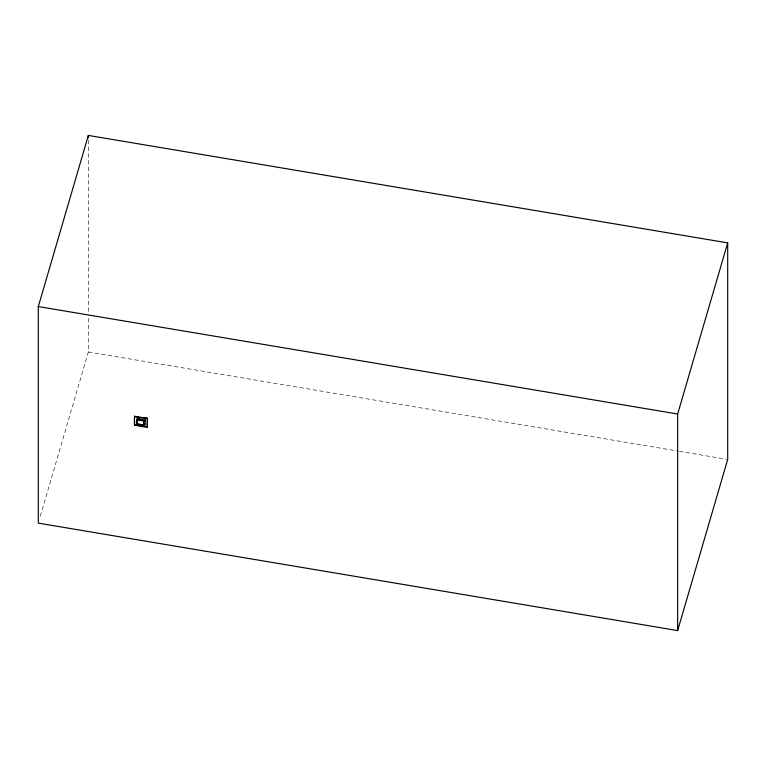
<?xml version="1.0" encoding="UTF-8"?>
<svg xmlns="http://www.w3.org/2000/svg" width="766" height="766" viewBox="0 0 766 766"><rect width="100%" height="100%" fill="white"/><g stroke="black" fill="none" stroke-linecap="round" stroke-linejoin="round"><path stroke-width="0.57" stroke-dasharray="3.83 2.87" d="M40.311 516.227L88.349 351.977L88.349 314.883M88.349 351.977L678.159 451.107M679.337 451.308L727.7 459.437M88.349 140.207L88.349 313.687"/><path stroke-width="1.15" d="M145.09 422.985C147.551 427.754 134.155 425.369 136.453 421.539M136.463 420.544C135.936 415.938 143.558 421.788 145.329 419.289M145.128 419.998L144.994 421.788M143.807 420.486L144.152 425.216L137.334 424.077A24.656 3.476 -80.5 0 1 137.219 419.921L137.373 419.385L143.797 420.486M137.373 419.385L137.334 424.077M134.471 416.407L134.385 420.448A53.658 7.574 -80.5 0 0 134.395 422.152L134.471 425.006L139.977 426.26A53.658 40.684 0 0 0 142.553 426.672L147.35 427.179L147.455 418.226L134.471 416.407L139.977 417.652A53.658 40.684 0 0 0 142.553 418.073L147.455 418.226M147.35 418.571L147.264 422.612A53.658 7.574 -80.5 0 0 147.264 424.316L147.35 427.179M38.3 306.563L88.349 135.419L727.7 242.879L727.7 459.437L677.651 630.581L38.3 523.121L38.3 306.563L677.651 414.023L677.651 630.581M134.471 425.006L136.913 425.063M144.152 425.216A24.656 3.476 -80.5 0 1 144.037 421.061L144.19 420.534M677.651 414.023L727.7 242.879M144.41 421.003L145.109 420.84M144.19 425.082L143.28 425.523M144.18 421.089L145.004 421.788M143.807 425.034L137.373 423.933M137.363 423.445L136.472 423.55M136.472 423.158L137.344 423.675M143.912 425.609L143.386 424.986M137.219 419.921L144.037 421.061M143.941 426.241L147.455 426.834M134.577 416.062L134.577 418.217M88.349 135.419L88.349 137.813M144.745 424.22A48.258 6.808 -80.5 0 1 144.736 423.244M136.817 420.266A48.258 6.339 -81.1 0 1 136.827 419.28M139.594 419.107L139.029 419.136L139.594 419.098"/></g></svg>
